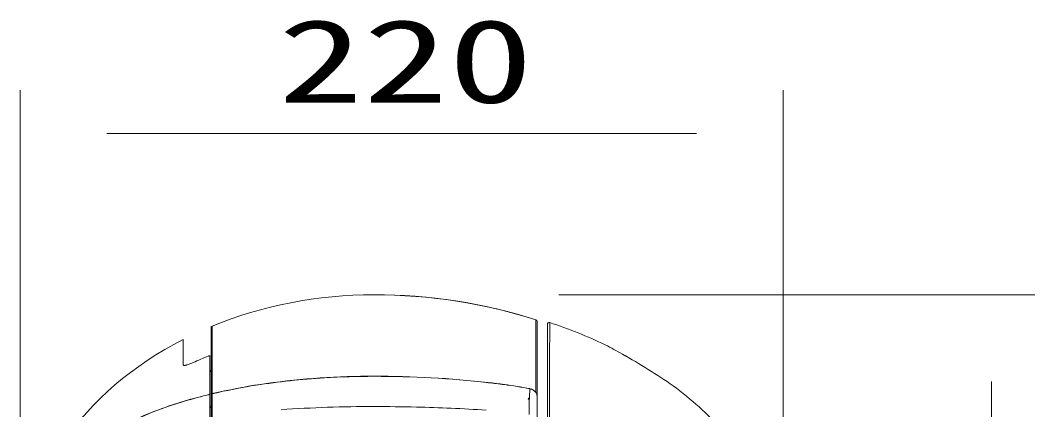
# Model space of a CAD drawing. Units: millimetres on the paper. Extents: x -62 to 64, y -118 to 119.
# Drawn here: x -47.29 to -18.04, y 58.02 to 69.25 of the extents above; entities that cross this region are included whole.
import ezdxf
from ezdxf.enums import TextEntityAlignment as Align

# ---------------------------------------------------------------- set-up
doc = ezdxf.new("R2010")
doc.units = ezdxf.units.MM
doc.layers.add('0-3_GAIKEI', color=4, linetype='Continuous', lineweight=9)
doc.layers.add('0-4_SUNPO', color=7, linetype='Continuous', lineweight=9)
doc.styles.add('ＭＳ ゴシック', font='')
doc.styles.get('ＭＳ ゴシック').set_extended_font_data('MS Gothic')

msp = doc.modelspace()

# ---------------------------------------------------------------- linework, layer by layer
at = {"layer": '0-3_GAIKEI'}
for p, q in [((-32.425, 58.517), (-32.424, 60.607)), ((-30.423, 59.886), (-30.421, 59.886)), ((-41.819, 58.461), (-41.819, 59.155)), ((-41.789, 59.119), (-41.789, 57.2)), ((-32.389, 58.593), (-32.389, 58.083)), ((-41.819, 57.646), (-41.819, 58.461)), ((-41.755, 58.476), (-41.753, 57.804)), ((-32.612, 58.31), (-32.613, 57.881)), ((-32.611, 58.332), (-32.612, 58.31)), ((-41.819, 58.121), (-41.789, 58.122)), ((-41.819, 58.075), (-41.789, 58.075)), ((-32.389, 58.14), (-32.389, 58.138))]:
    msp.add_line(p, q, dxfattribs=at)
at = {"layer": '0-3_GAIKEI', "color": 7}
for p, q in [((-32.389, 60.559), (-32.389, 45.765)), ((-41.789, 60.38), (-41.789, 59.119)), ((-32.089, 43.506), (-32.089, 60.483)), ((-42.589, 60.044), (-42.589, 59.307)), ((-41.819, 59.155), (-41.819, 59.569)), ((-41.81, 59.138), (-41.819, 59.126)), ((-41.819, 59.126), (-41.819, 59.126)), ((-41.819, 59.118), (-41.819, 59.126)), ((-41.819, 59.118), (-41.789, 59.119)), ((-41.819, 59.117), (-41.789, 59.118)), ((-41.81, 59.118), (-41.81, 59.138))]:
    msp.add_line(p, q, dxfattribs=at)
at = {"layer": '0-3_GAIKEI'}
msp.add_circle((-32.627, 58.334), 0.016, dxfattribs=at)
at = {"layer": '0-3_GAIKEI', "color": 7}
for centre, radius, start, end in [((-37.039, 46.242), 15.088, 72.1862, 90.189), ((-32.439, 60.559), 0.05, 0, 71.9872), ((-41.739, 60.38), 0.05, 112.3609, 180), ((-32.039, 60.483), 0.05, 71.7188, 180), ((-39.125, 43.195), 18.823, 60.7479, 62.4672), ((-39.141, 43.168), 18.855, 60.7478, 62.4631), ((-37.726, 49.109), 11.243, 111.6125, 114.0362), ((-41.78, 59.343), 0.235, 107.4098, 111.7115), ((-41.801, 59.41), 0.165, 103.7864, 107.3752), ((-41.814, 59.465), 0.109, 100.73, 103.6752), ((-41.821, 59.499), 0.0735, 98.0359, 100.6608), ((-41.825, 59.53), 0.0425, 91.5974, 98.401), ((-41.826, 59.551), 0.0211, 83.7236, 90), ((-41.825, 59.561), 0.0113, 76.1444, 83.3029), ((-41.824, 59.565), 0.0066, 65.6942, 76.0136), ((-41.822, 59.568), 0.0038, 50.405, 65.4468), ((-41.821, 59.569), 0.0022, 0, 51.0063), ((-38.892, 43.595), 18.36, 55.3812, 60.7717), ((-38.901, 43.581), 18.377, 55.382, 60.771), ((-42.566, 59.343), 0.0494, 257.1861, 267.0433), ((-42.564, 59.374), 0.0809, 266.6086, 270), ((-42.564, 59.418), 0.124, 270, 275.5045), ((-42.572, 59.497), 0.204, 275.4328, 279.1189), ((-42.591, 59.619), 0.327, 279.1186, 283.0876), ((-42.648, 59.868), 0.583, 283.0367, 286.4559), ((-42.78, 60.31), 1.044, 286.508, 290.3344), ((-42.983, 60.87), 1.64, 290.1838, 292.854), ((-43.127, 61.219), 2.017, 292.7709, 294.0511), ((-41.839, 59.126), 0.02, 0.1069, 15.0052), ((-41.83, 59.138), 0.02, 359.9727, 55.719), ((-34.289, 50.847), 9.784, 42.1733, 53.4348)]:
    msp.add_arc(centre, radius, start, end, dxfattribs=at)
at = {"layer": '0-3_GAIKEI'}
for centre, radius, start, end in [((2016.499, 62.496), 2058.259, 180.05763, 180.11183), ((2868.21, 52.392), 2900.245, 179.83922, 179.98464), ((-37.261, 38.006), 20.967, 93.447, 98.8653), ((-37.129, 36.767), 22.216, 89.897, 97.9083), ((-37.092, 35.74), 23.239, 89.9936, 93.5287), ((-37.062, 29.775), 29.208, 83.5901, 90.0539), ((-37.061, 29.729), 29.25, 83.5844, 90.055), ((-36.684, 33.564), 25.401, 82.4215, 83.4833), ((-36.676, 33.579), 25.381, 82.4269, 83.4769), ((-38.195, 43.401), 15.49, 102.6192, 103.2873), ((-38.189, 43.4), 15.495, 102.623, 103.2903), ((-37.868, 41.904), 17.022, 98.8706, 102.592), ((-37.782, 41.51), 17.428, 97.9282, 102.57), ((-35.129, 45.234), 13.628, 79.2995, 82.4287), ((-35.129, 45.233), 13.626, 79.2826, 82.4184), ((-47.851, 59.265), 15.269, 356.7704, 357.179), ((-59.633, 59.785), 27.062, 357.307, 357.459), ((-32.601, 58.619), 0.0063, 14.55, 70.6008), ((-32.681, 58.271), 0.363, 70.3408, 76.8637), ((-31.803, 58.547), 0.795, 174.6702, 177.2054), ((-32.678, 58.277), 0.353, 65.7828, 76.349), ((-32.666, 58.312), 0.32, 57.2179, 70.5483), ((-32.658, 58.321), 0.305, 54.4072, 65.8949), ((-32.634, 58.361), 0.261, 44.5718, 57.2568), ((-32.628, 58.362), 0.254, 42.589, 54.478), ((-32.595, 58.397), 0.208, 19.9476, 44.9825), ((-32.587, 58.397), 0.2, 19.0102, 43.0424), ((-38.874, 46.03), 12.776, 103.3282, 110.2445), ((-38.85, 45.93), 12.875, 103.3322, 110.1033), ((-41.739, 58.432), 0.05, 103.2927, 180), ((-41.743, 58.431), 0.0457, 130.2822, 180), ((-41.74, 58.428), 0.0507, 107.0486, 130.6989), ((-33.032, 58.372), 0.422, 355.0429, 357.0762), ((-32.614, 58.334), 0.0032, 324.2619, 0), ((-36.767, 58.631), 4.167, 356.1397, 356.8963), ((-32.6, 58.397), 0.213, 15.1796, 19.4905), ((-32.428, 58.458), 0.0307, 8.9855, 19.404), ((-32.546, 58.409), 0.157, 3.7, 19.7649), ((-32.571, 58.405), 0.183, 10.7086, 15.2343), ((-32.433, 58.427), 0.0439, 0.0407, 21.2704), ((-32.523, 58.413), 0.134, 4.6784, 10.8563), ((-32.473, 58.418), 0.0836, 0, 4.5546), ((-40.077, 49.288), 9.3, 110.1181, 118.0007), ((-40.067, 49.274), 9.319, 110.2644, 117.85), ((-37.121, 19.55), 38.557, 89.9529, 93.941), ((-37.084, 6.339), 51.768, 88.6544, 90.0054), ((-36.908, 12.132), 45.972, 86.1952, 88.7041), ((-32.439, 58.139), 0.05, 0, 1.7006)]:
    msp.add_arc(centre, radius, start, end, dxfattribs=at)
at = {"layer": '0-3_GAIKEI', "color": 7}
for centre, major_axis, ratio, start_param, end_param in [((-37.088, 53.169), (10.207, -0.003), 0.799581, 1.571171, 2.046312), ((-37.093, 53.167), (11.338, 0.006), 0.719997, 1.145937, 1.570073), ((-44.294, 41.76), (17.704, 15.213), 0.693701, 0.295069, 0.395585), ((-37.091, 53.181), (10.198, 0.002), 0.799074, 2.140056, 3.141446), ((-42.246, 59.474), (0.343, 0.172), 0.159577, 3.061609, 3.328875)]:
    msp.add_ellipse(centre, major_axis=major_axis, ratio=ratio, start_param=start_param, end_param=end_param, dxfattribs=at)
at = {"layer": '0-3_GAIKEI'}
msp.add_ellipse((-41.739, 58.432), major_axis=(-0.0115, 0.0487), ratio=0.291835, start_param=0, end_param=0.346974, dxfattribs=at)
at = {"layer": '0-4_SUNPO'}
for p, q in [((-47.289, 55.634), (-47.289, 67.234)), ((-25.289, 55.634), (-25.289, 67.234)), ((-44.789, 65.984), (-27.789, 65.984)), ((-31.764, 61.33), (-18.039, 61.33)), ((-19.289, 18.97), (-19.289, 58.83))]:
    msp.add_line(p, q, dxfattribs=at)

# ---------------------------------------------------------------- texts
at = {"layer": '0-4_SUNPO', "style": 'ＭＳ ゴシック', "width": 1.5}
msp.add_text('220', height=2.405, rotation=359.998, dxfattribs=at).set_placement((-39.861, 66.147), align=Align.BOTTOM_LEFT)

doc.saveas('drawing.dxf')
